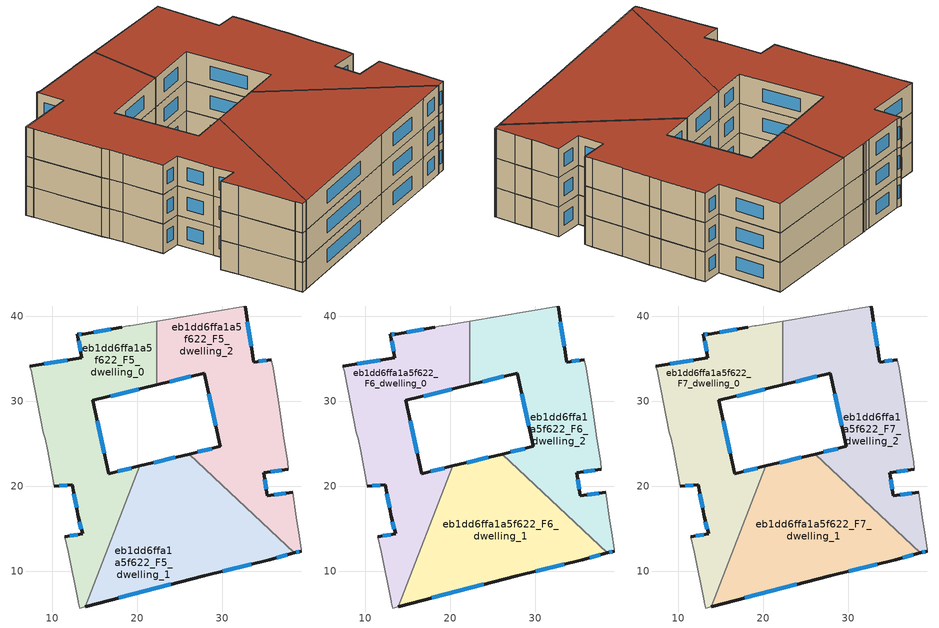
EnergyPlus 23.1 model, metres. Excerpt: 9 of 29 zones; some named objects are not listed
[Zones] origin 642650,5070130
eb1dd6ffa1a5f622_F5_dwelling_0
 floor to eb1dd6ffa1a5f622_F4_dwelling_0 (EU_floor_Construction): 16.82,20.8 16.67,21.5 14.77,30.11 22.27,31.94 22.27,39.44 19.17,38.91 18.97,38.91 18.67,38.81 18.17,38.71 13.57,37.91 12.97,37.91 13.47,35.11 7.36,34.11 7.56,33.41 7.56,33.31 8.96,26.31 9.16,25.61 9.46,24.21 10.26,20 12.36,20.2 13.06,16.4 13.09,16.29 z15
 floor to eb1dd6ffa1a5f622_F4_dwelling_1 (EU_floor_Construction): 13.89,5.86 20.32,22.39 16.67,21.5 16.82,20.81 13.09,16.29 13.56,14.4 11.46,14.1 11.86,12.3 13.06,6.49 13.06,6.39 13.26,5.69 z15
 wall outside (EU_wall_Construction): 7.36,34.11 13.47,35.11 12.97,37.91 13.57,37.91 18.17,38.71 / 22.27,31.94 14.77,30.11 16.67,21.5 20.32,22.39 / 11.46,14.1 13.56,14.4 13.06,16.4 12.36,20.2 10.26,20 z15:18
 wall adiabatic (EU_wall_Construction): 10.26,20 9.46,24.21 9.16,25.61 8.96,26.31 7.56,33.31 7.56,33.41 7.36,34.11 / 18.17,38.71 18.67,38.81 18.97,38.91 19.17,38.91 22.27,39.44 / 13.89,5.86 13.26,5.69 13.06,6.39 13.06,6.49 11.86,12.3 11.46,14.1 z15:18
 wall to eb1dd6ffa1a5f622_F5_dwelling_2 (EU_wall_Construction): 22.27,39.44 22.27,31.94 z15:18
 wall to eb1dd6ffa1a5f622_F5_dwelling_1 (EU_wall_Construction): 20.32,22.39 13.89,5.86 z15:18
 window (EU_Window_Construction): 11.78,20.15 10.85,20.06 / 9.07,34.39 11.76,34.83 / 13.33,35.9 13.11,37.13 / 13.14,37.91 13.4,37.91 / 14.86,38.14 16.88,38.49 / 20.17,31.43 16.87,30.62 / 15.3,27.7 16.14,23.91 / 17.69,21.75 19.3,22.14 / 12.05,14.18 12.97,14.31 / 13.42,14.96 13.2,15.84 / 12.87,17.46 12.56,19.14 z15.84:17.16
eb1dd6ffa1a5f622_F5_dwelling_1
 floor to eb1dd6ffa1a5f622_F4_dwelling_1 (EU_floor_Construction): 26.18,9.05 23.19,23.09 20.32,22.39 13.89,5.86 z15
 floor to eb1dd6ffa1a5f622_F4_dwelling_2 (EU_floor_Construction): 38.47,12.17 26.1,23.8 23.19,23.09 26.18,9.05 27.87,9.49 35.58,11.39 z15
 wall outside (EU_wall_Construction): 20.32,22.39 26.1,23.8 / 38.47,12.17 35.58,11.39 27.87,9.49 13.89,5.86 z15:18
 wall to eb1dd6ffa1a5f622_F5_dwelling_2 (EU_wall_Construction): 26.1,23.8 38.47,12.17 z15:18
 window (EU_Window_Construction): 23.95,8.47 17.81,6.87 / 21.94,22.79 24.48,23.41 / 37.66,11.95 36.39,11.61 / 33.42,10.86 30.03,10.02 z15.84:17.16
eb1dd6ffa1a5f622_F5_dwelling_2
 floor to eb1dd6ffa1a5f622_F4_dwelling_2 (EU_floor_Construction): 39.28,12.39 39.28,12.59 38.98,14.59 38.68,16.29 38.68,16.39 38.28,19.29 35.28,18.89 34.88,21.6 34.8,22.12 29.89,24.19 29.78,24.7 26.1,23.8 38.47,12.17 z15
 floor to eb1dd6ffa1a5f622_F4_dwelling_3 (EU_floor_Construction): 37.78,22 37.68,22.9 37.18,26 37.18,26.1 36.78,29 36.58,30.2 35.98,33.9 35.79,34.91 33.68,34.61 32.68,41.21 22.27,39.44 22.27,31.94 27.88,33.31 29.89,24.19 34.8,22.12 34.88,21.6 z15
 wall outside (EU_wall_Construction): 37.78,22 34.88,21.6 35.28,18.89 38.28,19.29 / 39.28,12.39 38.47,12.17 / 26.1,23.8 29.78,24.7 27.88,33.31 22.27,31.94 / 32.68,41.21 33.68,34.61 35.79,34.91 z15:18
 wall adiabatic (EU_wall_Construction): 35.79,34.91 35.98,33.9 36.58,30.2 36.78,29 37.18,26.1 37.18,26 37.68,22.9 37.78,22 / 38.28,19.29 38.68,16.39 38.68,16.29 38.98,14.59 39.28,12.59 39.28,12.39 / 22.27,39.44 32.68,41.21 z15:18
 window (EU_Window_Construction): 34.27,34.69 35.2,34.82 / 36.97,21.88 35.69,21.71 / 34.99,20.84 35.17,19.65 / 36.12,19.01 37.44,19.18 / 39.05,12.33 38.7,12.23 / 27.13,24.05 28.75,24.45 / 29.25,27.11 28.41,30.9 / 26.31,32.92 23.84,32.32 / 32.96,39.36 33.4,36.46 z15.84:17.16
eb1dd6ffa1a5f622_F6_dwelling_0
 floor to eb1dd6ffa1a5f622_F5_dwelling_0 (EU_floor_Construction): 13.89,5.86 20.32,22.39 16.67,21.5 14.77,30.11 22.27,31.94 22.27,39.44 19.17,38.91 18.97,38.91 18.67,38.81 18.17,38.71 13.57,37.91 12.97,37.91 13.47,35.11 7.36,34.11 7.56,33.41 7.56,33.31 8.96,26.31 9.16,25.61 9.46,24.21 10.26,20 12.36,20.2 13.06,16.4 13.56,14.4 11.46,14.1 11.86,12.3 13.06,6.49 13.06,6.39 13.26,5.69 z18
 wall outside (EU_wall_Construction): 7.36,34.11 13.47,35.11 12.97,37.91 13.57,37.91 18.17,38.71 / 22.27,31.94 14.77,30.11 16.67,21.5 20.32,22.39 / 11.46,14.1 13.56,14.4 13.06,16.4 12.36,20.2 10.26,20 z18:21
 wall adiabatic (EU_wall_Construction): 10.26,20 9.46,24.21 9.16,25.61 8.96,26.31 7.56,33.31 7.56,33.41 7.36,34.11 / 18.17,38.71 18.67,38.81 18.97,38.91 19.17,38.91 22.27,39.44 / 13.89,5.86 13.26,5.69 13.06,6.39 13.06,6.49 11.86,12.3 11.46,14.1 z18:21
 wall to eb1dd6ffa1a5f622_F6_dwelling_2 (EU_wall_Construction): 22.27,39.44 22.27,31.94 z18:21
 wall to eb1dd6ffa1a5f622_F6_dwelling_1 (EU_wall_Construction): 20.32,22.39 13.89,5.86 z18:21
 window (EU_Window_Construction): 11.78,20.15 10.85,20.06 / 9.07,34.39 11.76,34.83 / 13.33,35.9 13.11,37.13 / 13.14,37.91 13.4,37.91 / 14.86,38.14 16.88,38.49 / 20.17,31.43 16.87,30.62 / 15.3,27.7 16.14,23.91 / 17.69,21.75 19.3,22.14 / 12.05,14.18 12.97,14.31 / 13.42,14.96 13.2,15.84 / 12.87,17.46 12.56,19.14 z18.84:20.16
eb1dd6ffa1a5f622_F6_dwelling_1
 floor to eb1dd6ffa1a5f622_F5_dwelling_1 (EU_floor_Construction): 35.58,11.39 38.47,12.17 26.1,23.8 20.32,22.39 13.89,5.86 27.87,9.49 z18
 wall outside (EU_wall_Construction): 20.32,22.39 26.1,23.8 / 38.47,12.17 35.58,11.39 27.87,9.49 13.89,5.86 z18:21
 wall to eb1dd6ffa1a5f622_F6_dwelling_2 (EU_wall_Construction): 26.1,23.8 38.47,12.17 z18:21
 window (EU_Window_Construction): 23.95,8.47 17.81,6.87 / 21.94,22.79 24.48,23.41 / 37.66,11.95 36.39,11.61 / 33.42,10.86 30.03,10.02 z18.84:20.16
eb1dd6ffa1a5f622_F6_dwelling_2
 floor to eb1dd6ffa1a5f622_F5_dwelling_2 (EU_floor_Construction): 39.28,12.39 39.28,12.59 38.98,14.59 38.68,16.29 38.68,16.39 38.28,19.29 35.28,18.89 34.88,21.6 37.78,22 37.68,22.9 37.18,26 37.18,26.1 36.78,29 36.58,30.2 35.98,33.9 35.79,34.91 33.68,34.61 32.68,41.21 22.27,39.44 22.27,31.94 27.88,33.31 29.78,24.7 26.1,23.8 38.47,12.17 z18
 wall outside (EU_wall_Construction): 37.78,22 34.88,21.6 35.28,18.89 38.28,19.29 / 39.28,12.39 38.47,12.17 / 26.1,23.8 29.78,24.7 27.88,33.31 22.27,31.94 / 32.68,41.21 33.68,34.61 35.79,34.91 z18:21
 wall adiabatic (EU_wall_Construction): 35.79,34.91 35.98,33.9 36.58,30.2 36.78,29 37.18,26.1 37.18,26 37.68,22.9 37.78,22 / 38.28,19.29 38.68,16.39 38.68,16.29 38.98,14.59 39.28,12.59 39.28,12.39 / 22.27,39.44 32.68,41.21 z18:21
 window (EU_Window_Construction): 34.27,34.69 35.2,34.82 / 36.97,21.88 35.69,21.71 / 34.99,20.84 35.17,19.65 / 36.12,19.01 37.44,19.18 / 39.05,12.33 38.7,12.23 / 27.13,24.05 28.75,24.45 / 29.25,27.11 28.41,30.9 / 26.31,32.92 23.84,32.32 / 32.96,39.36 33.4,36.46 z18.84:20.16
eb1dd6ffa1a5f622_F7_dwelling_0
 floor to eb1dd6ffa1a5f622_F6_dwelling_0 (EU_floor_Construction): 13.89,5.86 20.32,22.39 16.67,21.5 14.77,30.11 22.27,31.94 22.27,39.44 19.17,38.91 18.97,38.91 18.67,38.81 18.17,38.71 13.57,37.91 12.97,37.91 13.47,35.11 7.36,34.11 7.56,33.41 7.56,33.31 8.96,26.31 9.16,25.61 9.46,24.21 10.26,20 12.36,20.2 13.06,16.4 13.56,14.4 11.46,14.1 11.86,12.3 13.06,6.49 13.06,6.39 13.26,5.69 z21
 wall outside (EU_wall_Construction): 7.36,34.11 13.47,35.11 12.97,37.91 13.57,37.91 18.17,38.71 / 22.27,31.94 14.77,30.11 16.67,21.5 20.32,22.39 / 11.46,14.1 13.56,14.4 13.06,16.4 12.36,20.2 10.26,20 z21:24
 wall adiabatic (EU_wall_Construction): 10.26,20 9.46,24.21 9.16,25.61 8.96,26.31 7.56,33.31 7.56,33.41 7.36,34.11 / 18.17,38.71 18.67,38.81 18.97,38.91 19.17,38.91 22.27,39.44 / 13.89,5.86 13.26,5.69 13.06,6.39 13.06,6.49 11.86,12.3 11.46,14.1 z21:24
 wall to eb1dd6ffa1a5f622_F7_dwelling_2 (EU_wall_Construction): 22.27,39.44 22.27,31.94 z21:24
 wall to eb1dd6ffa1a5f622_F7_dwelling_1 (EU_wall_Construction): 20.32,22.39 13.89,5.86 z21:24
 window (EU_Window_Construction): 11.78,20.15 10.85,20.06 / 9.07,34.39 11.76,34.83 / 13.33,35.9 13.11,37.13 / 13.14,37.91 13.4,37.91 / 14.86,38.14 16.88,38.49 / 20.17,31.43 16.87,30.62 / 15.3,27.7 16.14,23.91 / 17.69,21.75 19.3,22.14 / 12.05,14.18 12.97,14.31 / 13.42,14.96 13.2,15.84 / 12.87,17.46 12.56,19.14 z21.84:23.16
 roof outside (EU_roof_Construction): 22.27,39.44 22.27,31.94 14.77,30.11 16.67,21.5 20.32,22.39 13.89,5.86 13.26,5.69 13.06,6.39 13.06,6.49 11.86,12.3 11.46,14.1 13.56,14.4 13.06,16.4 12.36,20.2 10.26,20 9.46,24.21 9.16,25.61 8.96,26.31 7.56,33.31 7.56,33.41 7.36,34.11 13.47,35.11 12.97,37.91 13.57,37.91 18.17,38.71 18.67,38.81 18.97,38.91 19.17,38.91 z24
eb1dd6ffa1a5f622_F7_dwelling_1
 floor to eb1dd6ffa1a5f622_F6_dwelling_1 (EU_floor_Construction): 35.58,11.39 38.47,12.17 26.1,23.8 20.32,22.39 13.89,5.86 27.87,9.49 z21
 wall outside (EU_wall_Construction): 20.32,22.39 26.1,23.8 / 38.47,12.17 35.58,11.39 27.87,9.49 13.89,5.86 z21:24
 wall to eb1dd6ffa1a5f622_F7_dwelling_2 (EU_wall_Construction): 26.1,23.8 38.47,12.17 z21:24
 window (EU_Window_Construction): 23.95,8.47 17.81,6.87 / 21.94,22.79 24.48,23.41 / 37.66,11.95 36.39,11.61 / 33.42,10.86 30.03,10.02 z21.84:23.16
 roof outside (EU_roof_Construction): 38.47,12.17 35.58,11.39 27.87,9.49 13.89,5.86 20.32,22.39 26.1,23.8 z24
eb1dd6ffa1a5f622_F7_dwelling_2
 floor to eb1dd6ffa1a5f622_F6_dwelling_2 (EU_floor_Construction): 39.28,12.39 39.28,12.59 38.98,14.59 38.68,16.29 38.68,16.39 38.28,19.29 35.28,18.89 34.88,21.6 37.78,22 37.68,22.9 37.18,26 37.18,26.1 36.78,29 36.58,30.2 35.98,33.9 35.79,34.91 33.68,34.61 32.68,41.21 22.27,39.44 22.27,31.94 27.88,33.31 29.78,24.7 26.1,23.8 38.47,12.17 z21
 wall outside (EU_wall_Construction): 37.78,22 34.88,21.6 35.28,18.89 38.28,19.29 / 39.28,12.39 38.47,12.17 / 26.1,23.8 29.78,24.7 27.88,33.31 22.27,31.94 / 32.68,41.21 33.68,34.61 35.79,34.91 z21:24
 wall adiabatic (EU_wall_Construction): 35.79,34.91 35.98,33.9 36.58,30.2 36.78,29 37.18,26.1 37.18,26 37.68,22.9 37.78,22 / 38.28,19.29 38.68,16.39 38.68,16.29 38.98,14.59 39.28,12.59 39.28,12.39 / 22.27,39.44 32.68,41.21 z21:24
 window (EU_Window_Construction): 34.27,34.69 35.2,34.82 / 36.97,21.88 35.69,21.71 / 34.99,20.84 35.17,19.65 / 36.12,19.01 37.44,19.18 / 39.05,12.33 38.7,12.23 / 27.13,24.05 28.75,24.45 / 29.25,27.11 28.41,30.9 / 26.31,32.92 23.84,32.32 / 32.96,39.36 33.4,36.46 z21.84:23.16
 roof outside (EU_roof_Construction): 32.68,41.21 33.68,34.61 35.79,34.91 35.98,33.9 36.58,30.2 36.78,29 37.18,26.1 37.18,26 37.68,22.9 37.78,22 34.88,21.6 35.28,18.89 38.28,19.29 38.68,16.39 38.68,16.29 38.98,14.59 39.28,12.59 39.28,12.39 38.47,12.17 26.1,23.8 29.78,24.7 27.88,33.31 22.27,31.94 22.27,39.44 z24
[Building]
EU S2 Campaign: North Axis=0; Terrain=City; Solar Distribution=FullExterior
[Site:Location]
Lyon-Bron: Latitude=45.75; Longitude=5; Time Zone=1; Elevation=198
[SizingPeriod:WeatherFileDays]
AnnualSizingPeriod: Begin Month=1; Begin Day of Month=1; End Month=12; End Day of Month=31; Day of Week for Start Day=Monday; Use Weather File Daylight Saving Period=No; Use Weather File Rain and Snow Indicators=No
[MATERIAL]
EU_InternalMass_Material: Roughness=MediumRough; Thickness=0.1; Conductivity=1; Density=1800; Specific Heat=900; Thermal Absorptance=0.9; Solar Absorptance=0.7; Visible Absorptance=0.7
[MATERIAL:NOMASS] Roughness=MediumRough; Thermal Absorptance=0.9; Solar Absorptance=0.7; Visible Absorptance=0.7
Name | Thermal Resistance
EU_wall_NoMass | 0.776494
EU_roof_NoMass | 0.486893
EU_floor_NoMass | 0.421597
[WINDOWMATERIAL:SIMPLEGLAZINGSYSTEM]
EU_Window_SimpleGlazing: UFactor=4.24961; Solar Heat Gain Coefficient=0.83; Visible Transmittance=0.83
[CONSTRUCTION]
EU_wall_Construction: EU_wall_NoMass
EU_roof_Construction: EU_roof_NoMass
EU_floor_Construction: EU_floor_NoMass
EU_InternalMass_Construction: EU_InternalMass_Material
EU_Window_Construction: EU_Window_SimpleGlazing
[ZONE] Type=1; Multiplier=1; Ceiling Height=autocalculate; Floor Area=autocalculate; Part of Total Floor Area=Yes
Name | Volume
eb1dd6ffa1a5f622_F5_dwelling_0; eb1dd6ffa1a5f622_F6_dwelling_0; eb1dd6ffa1a5f622_F7_dwelling_0 | 675.062
eb1dd6ffa1a5f622_F5_dwelling_1; eb1dd6ffa1a5f622_F6_dwelling_1; eb1dd6ffa1a5f622_F7_dwelling_1 | 675.005
eb1dd6ffa1a5f622_F5_dwelling_2; eb1dd6ffa1a5f622_F6_dwelling_2; eb1dd6ffa1a5f622_F7_dwelling_2 | 675.028
[INTERNALMASS] Construction=EU_InternalMass_Construction
Name | Zone or ZoneList | Surface Area
eb1dd6ffa1a5f622_F5_dwelling_0_EU_InternalMass | eb1dd6ffa1a5f622_F5_dwelling_0 | 225.016
eb1dd6ffa1a5f622_F5_dwelling_1_EU_InternalMass | eb1dd6ffa1a5f622_F5_dwelling_1 | 225.002
eb1dd6ffa1a5f622_F5_dwelling_2_EU_InternalMass | eb1dd6ffa1a5f622_F5_dwelling_2 | 225.009
eb1dd6ffa1a5f622_F6_dwelling_0_EU_InternalMass | eb1dd6ffa1a5f622_F6_dwelling_0 | 225.016
eb1dd6ffa1a5f622_F6_dwelling_1_EU_InternalMass | eb1dd6ffa1a5f622_F6_dwelling_1 | 225.002
eb1dd6ffa1a5f622_F6_dwelling_2_EU_InternalMass | eb1dd6ffa1a5f622_F6_dwelling_2 | 225.009
eb1dd6ffa1a5f622_F7_dwelling_0_EU_InternalMass | eb1dd6ffa1a5f622_F7_dwelling_0 | 225.016
eb1dd6ffa1a5f622_F7_dwelling_1_EU_InternalMass | eb1dd6ffa1a5f622_F7_dwelling_1 | 225.002
eb1dd6ffa1a5f622_F7_dwelling_2_EU_InternalMass | eb1dd6ffa1a5f622_F7_dwelling_2 | 225.009
[OTHEREQUIPMENT] Fuel Type=Electricity; Design Level Calculation Method=Watts/Area; Power per Zone Floor Area=1; Fraction Latent=0; Fraction Radiant=0; Fraction Lost=0; Carbon Dioxide Generation Rate=0; EndUse Subcategory=EU_Step8_InternalGains
Name | Zone or ZoneList or Space or SpaceList | Schedule
EU_Step8_InternalGain_eb1dd6ffa1a5f622_F5_dwelling_0_f000 | eb1dd6ffa1a5f622_F5_dwelling_0 | EU_Step8_GainSchedule_eb1dd6ffa1a5f622_F5_dwelling_0_f000
EU_Step8_InternalGain_eb1dd6ffa1a5f622_F5_dwelling_1_f000 | eb1dd6ffa1a5f622_F5_dwelling_1 | EU_Step8_GainSchedule_eb1dd6ffa1a5f622_F5_dwelling_1_f000
EU_Step8_InternalGain_eb1dd6ffa1a5f622_F5_dwelling_2_f000 | eb1dd6ffa1a5f622_F5_dwelling_2 | EU_Step8_GainSchedule_eb1dd6ffa1a5f622_F5_dwelling_2_f000
EU_Step8_InternalGain_eb1dd6ffa1a5f622_F6_dwelling_0_f000 | eb1dd6ffa1a5f622_F6_dwelling_0 | EU_Step8_GainSchedule_eb1dd6ffa1a5f622_F6_dwelling_0_f000
EU_Step8_InternalGain_eb1dd6ffa1a5f622_F6_dwelling_1_f000 | eb1dd6ffa1a5f622_F6_dwelling_1 | EU_Step8_GainSchedule_eb1dd6ffa1a5f622_F6_dwelling_1_f000
EU_Step8_InternalGain_eb1dd6ffa1a5f622_F6_dwelling_2_f000 | eb1dd6ffa1a5f622_F6_dwelling_2 | EU_Step8_GainSchedule_eb1dd6ffa1a5f622_F6_dwelling_2_f000
EU_Step8_InternalGain_eb1dd6ffa1a5f622_F7_dwelling_0_f000 | eb1dd6ffa1a5f622_F7_dwelling_0 | EU_Step8_GainSchedule_eb1dd6ffa1a5f622_F7_dwelling_0_f000
EU_Step8_InternalGain_eb1dd6ffa1a5f622_F7_dwelling_1_f000 | eb1dd6ffa1a5f622_F7_dwelling_1 | EU_Step8_GainSchedule_eb1dd6ffa1a5f622_F7_dwelling_1_f000
EU_Step8_InternalGain_eb1dd6ffa1a5f622_F7_dwelling_2_f000 | eb1dd6ffa1a5f622_F7_dwelling_2 | EU_Step8_GainSchedule_eb1dd6ffa1a5f622_F7_dwelling_2_f000
[ZONEVENTILATION:DESIGNFLOWRATE] Schedule=EU_AlwaysOn; Design Flow Rate Calculation Method=AirChanges/Hour; Air Changes per Hour=0.693814; Ventilation Type=Natural; Fan Pressure Rise=0; Fan Total Efficiency=1; Constant Term Coefficient=1; Temperature Term Coefficient=0; Velocity Term Coefficient=0; Velocity Squared Term Coefficient=0; Minimum Indoor Temperature=-100; Maximum Indoor Temperature=100; Delta Temperature=-100; Minimum Outdoor Temperature=-100; Maximum Outdoor Temperature=100; Maximum Wind Speed=40
Name | Zone or ZoneList or Space or SpaceList
EU_ConstantAir_eb1dd6ffa1a5f622_F5_dwelling_0 | eb1dd6ffa1a5f622_F5_dwelling_0
EU_ConstantAir_eb1dd6ffa1a5f622_F5_dwelling_1 | eb1dd6ffa1a5f622_F5_dwelling_1
EU_ConstantAir_eb1dd6ffa1a5f622_F5_dwelling_2 | eb1dd6ffa1a5f622_F5_dwelling_2
EU_ConstantAir_eb1dd6ffa1a5f622_F6_dwelling_0 | eb1dd6ffa1a5f622_F6_dwelling_0
EU_ConstantAir_eb1dd6ffa1a5f622_F6_dwelling_1 | eb1dd6ffa1a5f622_F6_dwelling_1
EU_ConstantAir_eb1dd6ffa1a5f622_F6_dwelling_2 | eb1dd6ffa1a5f622_F6_dwelling_2
EU_ConstantAir_eb1dd6ffa1a5f622_F7_dwelling_0 | eb1dd6ffa1a5f622_F7_dwelling_0
EU_ConstantAir_eb1dd6ffa1a5f622_F7_dwelling_1 | eb1dd6ffa1a5f622_F7_dwelling_1
EU_ConstantAir_eb1dd6ffa1a5f622_F7_dwelling_2 | eb1dd6ffa1a5f622_F7_dwelling_2
[HVACTEMPLATE:ZONE:IDEALLOADSAIRSYSTEM] System Availability Schedule=EU_AlwaysOn; Maximum Heating Supply Air Temperature=50; Minimum Cooling Supply Air Temperature=13; Maximum Heating Supply Air Humidity Ratio=0.0156; Minimum Cooling Supply Air Humidity Ratio=0.0077; Heating Limit=NoLimit; Cooling Limit=NoLimit; Heating Availability Schedule=EU_AlwaysOn; Cooling Availability Schedule=EU_CoolingOff; Dehumidification Control Type=ConstantSensibleHeatRatio; Cooling Sensible Heat Ratio=0.7; Dehumidification Setpoint=60; Humidification Control Type=None; Humidification Setpoint=30; Outdoor Air Method=None; Outdoor Air Flow Rate per Person=0.00944; Outdoor Air Flow Rate per Zone Floor Area=0; Outdoor Air Flow Rate per Zone=0; Demand Controlled Ventilation Type=None; Outdoor Air Economizer Type=NoEconomizer; Heat Recovery Type=None; Sensible Heat Recovery Effectiveness=0.7; Latent Heat Recovery Effectiveness=0.65
Name | Template Thermostat
eb1dd6ffa1a5f622_F5_dwelling_0 | EU_HeatOnly_eb1dd6ffa1a5f622_F5_dwelling_0
eb1dd6ffa1a5f622_F5_dwelling_1 | EU_HeatOnly_eb1dd6ffa1a5f622_F5_dwelling_1
eb1dd6ffa1a5f622_F5_dwelling_2 | EU_HeatOnly_eb1dd6ffa1a5f622_F5_dwelling_2
eb1dd6ffa1a5f622_F6_dwelling_0 | EU_HeatOnly_eb1dd6ffa1a5f622_F6_dwelling_0
eb1dd6ffa1a5f622_F6_dwelling_1 | EU_HeatOnly_eb1dd6ffa1a5f622_F6_dwelling_1
eb1dd6ffa1a5f622_F6_dwelling_2 | EU_HeatOnly_eb1dd6ffa1a5f622_F6_dwelling_2
eb1dd6ffa1a5f622_F7_dwelling_0 | EU_HeatOnly_eb1dd6ffa1a5f622_F7_dwelling_0
eb1dd6ffa1a5f622_F7_dwelling_1 | EU_HeatOnly_eb1dd6ffa1a5f622_F7_dwelling_1
eb1dd6ffa1a5f622_F7_dwelling_2 | EU_HeatOnly_eb1dd6ffa1a5f622_F7_dwelling_2
[SIZING:ZONE] Zone Cooling Design Supply Air Temperature Input Method=SupplyAirTemperature; Zone Cooling Design Supply Air Temperature=13; Zone Heating Design Supply Air Temperature Input Method=SupplyAirTemperature; Zone Heating Design Supply Air Temperature=50; Zone Cooling Design Supply Air Humidity Ratio=0.008; Zone Heating Design Supply Air Humidity Ratio=0.008; Cooling Design Air Flow Method=DesignDay; Cooling Design Air Flow Rate=0; Cooling Minimum Air Flow per Zone Floor Area=0.000762; Cooling Minimum Air Flow=0; Cooling Minimum Air Flow Fraction=0.2; Heating Design Air Flow Method=DesignDay; Heating Design Air Flow Rate=0; Heating Maximum Air Flow per Zone Floor Area=0.002032; Heating Maximum Air Flow=0.141576; Heating Maximum Air Flow Fraction=0.3; Account for Dedicated Outdoor Air System=No; Dedicated Outdoor Air System Control Strategy=NeutralSupplyAir; Dedicated Outdoor Air Low Setpoint Temperature for Design=autosize; Dedicated Outdoor Air High Setpoint Temperature for Design=autosize; Zone Load Sizing Method=Sensible Load Only No Latent Load; Zone Latent Cooling Design Supply Air Humidity Ratio Input Method=HumidityRatioDifference; Zone Cooling Design Supply Air Humidity Ratio Difference=0.005; Zone Latent Heating Design Supply Air Humidity Ratio Input Method=HumidityRatioDifference; Zone Humidification Design Supply Air Humidity Ratio Difference=0.005
eb1dd6ffa1a5f622_F5_dwelling_0; eb1dd6ffa1a5f622_F5_dwelling_1; eb1dd6ffa1a5f622_F5_dwelling_2; eb1dd6ffa1a5f622_F6_dwelling_0; eb1dd6ffa1a5f622_F6_dwelling_1; eb1dd6ffa1a5f622_F6_dwelling_2; eb1dd6ffa1a5f622_F7_dwelling_0; eb1dd6ffa1a5f622_F7_dwelling_1; eb1dd6ffa1a5f622_F7_dwelling_2
[SCHEDULE:CONSTANT]
Name | Hourly Value
EU_AlwaysOn | 1
EU_CoolingOff | 0
[SCHEDULE:FILE] Column Number=1; Rows to Skip at Top=0; Number of Hours of Data=8760; Column Separator=Comma; Interpolate to Timestep=No; Minutes per Item=60; Adjust Schedule for Daylight Savings=Yes
Name | File
EU_Step8_GainSchedule_eb1dd6ffa1a5f622_F5_dwelling_0_f000 | ../../schedules/eb1dd6ffa1a5f622/eb1dd6ffa1a5f622_F5_dwelling_0_f000_gain.csv
EU_Step8_GainSchedule_eb1dd6ffa1a5f622_F5_dwelling_1_f000 | ../../schedules/eb1dd6ffa1a5f622/eb1dd6ffa1a5f622_F5_dwelling_1_f000_gain.csv
EU_Step8_GainSchedule_eb1dd6ffa1a5f622_F5_dwelling_2_f000 | ../../schedules/eb1dd6ffa1a5f622/eb1dd6ffa1a5f622_F5_dwelling_2_f000_gain.csv
EU_Step8_GainSchedule_eb1dd6ffa1a5f622_F6_dwelling_0_f000 | ../../schedules/eb1dd6ffa1a5f622/eb1dd6ffa1a5f622_F6_dwelling_0_f000_gain.csv
EU_Step8_GainSchedule_eb1dd6ffa1a5f622_F6_dwelling_1_f000 | ../../schedules/eb1dd6ffa1a5f622/eb1dd6ffa1a5f622_F6_dwelling_1_f000_gain.csv
EU_Step8_GainSchedule_eb1dd6ffa1a5f622_F6_dwelling_2_f000 | ../../schedules/eb1dd6ffa1a5f622/eb1dd6ffa1a5f622_F6_dwelling_2_f000_gain.csv
EU_Step8_GainSchedule_eb1dd6ffa1a5f622_F7_dwelling_0_f000 | ../../schedules/eb1dd6ffa1a5f622/eb1dd6ffa1a5f622_F7_dwelling_0_f000_gain.csv
EU_Step8_GainSchedule_eb1dd6ffa1a5f622_F7_dwelling_1_f000 | ../../schedules/eb1dd6ffa1a5f622/eb1dd6ffa1a5f622_F7_dwelling_1_f000_gain.csv
EU_Step8_GainSchedule_eb1dd6ffa1a5f622_F7_dwelling_2_f000 | ../../schedules/eb1dd6ffa1a5f622/eb1dd6ffa1a5f622_F7_dwelling_2_f000_gain.csv
